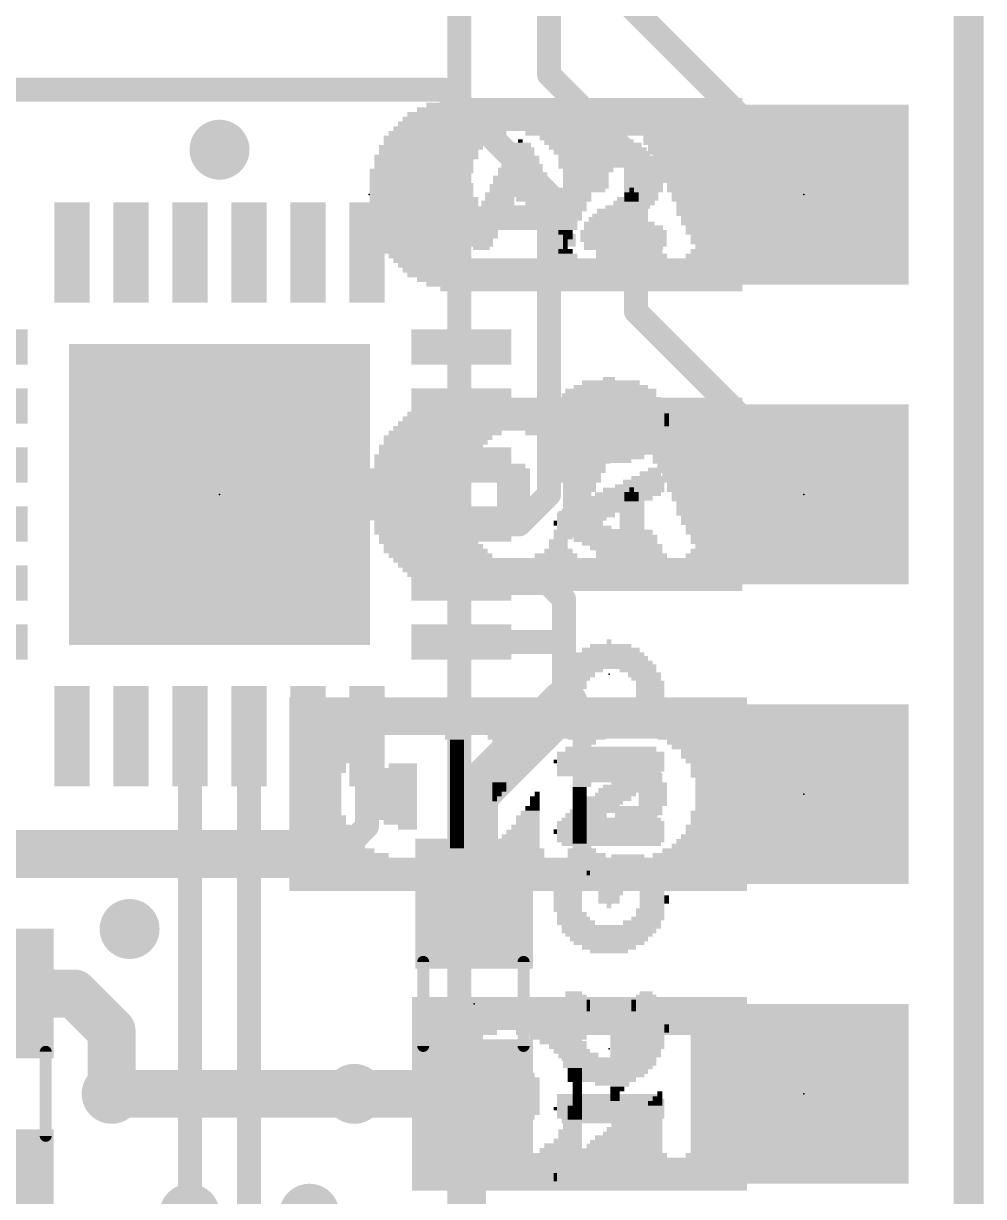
# Model space of a CAD drawing. Extents: x -33 to 53.6, y -19.6 to 58.5.
# Drawn here: x 14.85 to 22.99, y 18.18 to 28.12 of the extents above; entities that cross this region are included whole.
import ezdxf

# ---------------------------------------------------------------- set-up
doc = ezdxf.new("R2010")
doc.units = 0
for name, color, linetype in [('1', 12, 'CONTINUOUS'), ('16', 132, 'CONTINUOUS'), ('17', 110, 'CONTINUOUS'), ('18', 110, 'CONTINUOUS'), ('20', 31, 'CONTINUOUS'), ('21', 41, 'CONTINUOUS'), ('22', 40, 'CONTINUOUS'), ('23', 53, 'CONTINUOUS'), ('24', 53, 'CONTINUOUS'), ('51', 53, 'CONTINUOUS')]:
    doc.layers.add(name, color=color, linetype=linetype)

# ---------------------------------------------------------------- blocks, each defined once
blk = doc.blocks.new('RECT')
blk.add_solid([(-0.5, -0.5), (0.5, -0.5), (-0.5, 0.5), (0.5, 0.5)])
blk = doc.blocks.new('SQUAREP')
blk.add_solid([(-0.5, -0.5), (0.5, -0.5), (-0.5, 0.5), (0.5, 0.5)])
blk = doc.blocks.new('ROUNDV')
at = {"const_width": 0.5}
blk.add_lwpolyline([(0, -0.25, 1), (0, 0.25, 1), (0, -0.25)], format="xyb", dxfattribs=at)

msp = doc.modelspace()

# ---------------------------------------------------------------- linework, layer by layer
at = {"layer": '1'}
for points, const_width in [([(22.86, 0), (22.86, 53.213)], 0.254), ([(19.304, 48.133), (19.304, 27.686)], 0.2032), ([(19.812, 28.448), (21.59, 26.67)], 0.2032), ([(20.0406, 26.9494), (19.304, 27.686)], 0.2032), ([(18.415, 27.559), (13.677, 27.559)], 0.2032), ([(19.304, 26.67), (18.415, 27.559)], 0.2032), ([(20.0406, 25.6794), (20.0406, 26.9494)], 0.2032), ([(19.304, 24.13), (19.304, 26.67)], 0.2032), ([(21.59, 24.13), (20.0406, 25.6794)], 0.2032), ([(19.05, 23.876), (19.304, 24.13)], 0.2032), ([(18.564, 23.876), (18.56, 23.88)], 0.2032), ([(19.05, 23.876), (18.564, 23.876)], 0.2032), ([(18.56, 23.38), (19.292, 23.38)], 0.2032), ([(19.292, 23.38), (19.431, 23.241)], 0.2032), ([(19.431, 23.241), (19.431, 22.88)], 0.2032), ([(19.431, 22.88), (18.56, 22.88)], 0.2032), ([(19.431, 22.88), (19.431, 22.352)], 0.2032), ([(19.431, 22.352), (18.669, 21.59)], 0.4064), ([(16.26, 18.038), (16.26, 22.08)], 0.2032), ([(16.76, 14.728), (16.76, 22.08)], 0.2032), ([(17.26, 22.08), (17.272, 22.068)], 0.2032), ([(17.272, 21.082), (17.272, 22.068)], 0.2032), ([(17.76, 22.08), (17.76, 21.316)], 0.2032), ([(18.669, 21.59), (18.669, 20.662)], 0.4064), ([(17.76, 21.316), (17.526, 21.082)], 0.2032), ([(17.526, 21.082), (17.272, 21.082)], 0.2032), ([(15.279, 19.9), (14.605, 19.9)], 0.4064), ([(15.5956, 19.5834), (15.279, 19.9)], 0.4064), ([(15.5956, 19.05), (15.5956, 19.5834)], 0.4064), ([(17.653, 19.05), (18.581, 19.05)], 0.4064), ([(18.669, 18.962), (18.581, 19.05)], 0.2032), ([(18.669, 13.589), (18.669, 18.962)], 0.2032)]:
    msp.add_lwpolyline(points, dxfattribs=dict(at, const_width=const_width))
for points, const_width in [([(19.3399, 27.7219, 1), (19.2681, 27.6501)], 0.1016), ([(19.2532, 27.686, 1), (19.3548, 27.686)], 0.1016), ([(18.4509, 27.5949, 1), (18.3791, 27.5231)], 0.1016), ([(18.415, 27.5082, 1), (18.415, 27.6098)], 0.1016), ([(20.0914, 26.9494, 1), (19.9898, 26.9494)], 0.1016), ([(20.0047, 26.9135, 1), (20.0765, 26.9853)], 0.1016), ([(19.3548, 26.67, 1), (19.2532, 26.67)], 0.1016), ([(19.2681, 26.6341, 1), (19.3399, 26.7059)], 0.1016), ([(21.5541, 26.6341, 1), (21.6259, 26.7059)], 0.1016), ([(20.0765, 25.7153, 1), (20.0047, 25.6435)], 0.1016), ([(19.9898, 25.6794, 1), (20.0914, 25.6794)], 0.1016), ([(19.2532, 24.13, 1), (19.3548, 24.13)], 0.1016), ([(19.3399, 24.0941, 1), (19.2681, 24.1659)], 0.1016), ([(21.5541, 24.0941, 1), (21.6259, 24.1659)], 0.1016), ([(18.5959, 23.9159, 1), (18.5241, 23.8441)], 0.1016), ([(18.564, 23.9268, 1), (18.564, 23.8252)], 0.1016), ([(18.5281, 23.8401, 1), (18.5999, 23.9119)], 0.1016), ([(19.0141, 23.9119, 1), (19.0859, 23.8401)], 0.1016), ([(19.05, 23.8252, 1), (19.05, 23.9268)], 0.1016), ([(18.56, 23.4308, 1), (18.56, 23.3292)], 0.1016), ([(19.3279, 23.4159, 1), (19.2561, 23.3441)], 0.1016), ([(19.292, 23.3292, 1), (19.292, 23.4308)], 0.1016), ([(19.4818, 23.241, 1), (19.3802, 23.241)], 0.1016), ([(19.3951, 23.2051, 1), (19.4669, 23.2769)], 0.1016), ([(18.56, 22.9308, 1), (18.56, 22.8292)], 0.1016), ([(19.4818, 22.88, 1), (19.3802, 22.88)], 0.1016), ([(19.431, 22.8292, 1), (19.431, 22.9308)], 0.1016), ([(19.3802, 22.88, 1), (19.4818, 22.88)], 0.1016), ([(19.5028, 22.2802, 1), (19.3592, 22.4238)], 0.2032), ([(19.3802, 22.352, 1), (19.4818, 22.352)], 0.1016), ([(16.3108, 22.08, 1), (16.2092, 22.08)], 0.1016), ([(16.8108, 22.08, 1), (16.7092, 22.08)], 0.1016), ([(17.2959, 22.1159, 1), (17.2241, 22.0441)], 0.1016), ([(17.3228, 22.068, 1), (17.2212, 22.068)], 0.1016), ([(17.8108, 22.08, 1), (17.7092, 22.08)], 0.1016), ([(17.2361, 22.0321, 1), (17.3079, 22.1039)], 0.1016), ([(18.7706, 21.59, 1), (18.5674, 21.59)], 0.2032), ([(18.5972, 21.6618, 1), (18.7408, 21.5182)], 0.2032), ([(17.7959, 21.2801, 1), (17.7241, 21.3519)], 0.1016), ([(17.7092, 21.316, 1), (17.8108, 21.316)], 0.1016), ([(17.272, 21.1328, 1), (17.272, 21.0312)], 0.1016), ([(17.526, 21.0312, 1), (17.526, 21.1328)], 0.1016), ([(17.2212, 21.082, 1), (17.3228, 21.082)], 0.1016), ([(17.4901, 21.1179, 1), (17.5619, 21.0461)], 0.1016), ([(18.5674, 20.662, 1), (18.7706, 20.662)], 0.2032), ([(15.3508, 19.9718, 1), (15.2072, 19.8282)], 0.2032), ([(15.279, 19.7984, 1), (15.279, 20.0016)], 0.2032), ([(15.6972, 19.5834, 1), (15.494, 19.5834)], 0.2032), ([(15.5238, 19.5116, 1), (15.6674, 19.6552)], 0.2032), ([(17.653, 19.1516, 1), (17.653, 18.9484)], 0.2032), ([(18.581, 18.9484, 1), (18.581, 19.1516)], 0.2032), ([(15.494, 19.05, 1), (15.6972, 19.05)], 0.2032), ([(18.6169, 19.0859, 1), (18.5451, 19.0141)], 0.1016), ([(18.7198, 18.962, 1), (18.6182, 18.962)], 0.1016), ([(18.6331, 18.9261, 1), (18.7049, 18.9979)], 0.1016)]:
    msp.add_lwpolyline(points, format="xyb", dxfattribs=dict(at, const_width=const_width))
at = {"layer": '16'}
for points, const_width in [([(22.86, 0), (22.86, 53.213)], 0.254), ([(18.542, 29.591), (18.542, 17.907)], 0.2032), ([(17.272, 21.082), (14.605, 21.082)], 0.4064), ([(15.5956, 19.05), (17.653, 19.05)], 0.4064)]:
    msp.add_lwpolyline(points, dxfattribs=dict(at, const_width=const_width))
at = {"layer": '16', "const_width": 0.2032}
for points in [[(17.272, 20.9804, 1), (17.272, 21.1836)], [(15.5956, 19.1516, 1), (15.5956, 18.9484)], [(17.653, 18.9484, 1), (17.653, 19.1516)]]:
    msp.add_lwpolyline(points, format="xyb", dxfattribs=at)
at = {"layer": '20', "const_width": 0.2032}
msp.add_lwpolyline([(22.86, 2.54), (22.86, 55.88)], dxfattribs=at)
at = {"layer": '23'}
for p in [(17.78, 26.67), (16.51, 24.13), (19.812, 22.606), (18.669, 19.812), (19.812, 19.431)]:
    msp.add_point(p, dxfattribs=at)
at = {"layer": '24'}
for p in [(21.463, 26.67), (21.463, 24.13), (21.463, 21.59), (21.463, 19.05)]:
    msp.add_point(p, dxfattribs=at)
at = {"layer": '51', "const_width": 0.1016}
for points in [[(18.237, 19.456), (18.237, 20.168)], [(19.088, 19.456), (19.088, 20.168)], [(15.037, 19.406), (15.037, 18.694)]]:
    msp.add_lwpolyline(points, dxfattribs=at)
at = {"layer": '51', "const_width": 0.0508}
for points in [[(18.2624, 20.168, 1), (18.2116, 20.168)], [(19.1134, 20.168, 1), (19.0626, 20.168)], [(15.0624, 19.406, 1), (15.0116, 19.406)], [(18.2116, 19.456, 1), (18.2624, 19.456)], [(19.0626, 19.456, 1), (19.1134, 19.456)], [(15.0116, 18.694, 1), (15.0624, 18.694)]]:
    msp.add_lwpolyline(points, format="xyb", dxfattribs=at)

# ---------------------------------------------------------------- block references
at = {"layer": '1'}
for p, xscale, yscale, rotation in [((15.26, 26.18), 0.3, 0.85, 180), ((15.76, 26.18), 0.3, 0.85, 180), ((16.26, 26.18), 0.3, 0.85, 180), ((16.76, 26.18), 0.3, 0.85, 180), ((17.26, 26.18), 0.3, 0.85, 180), ((17.76, 26.18), 0.3, 0.85, 180), ((14.46, 25.38), 0.3, 0.85, 270), ((18.56, 25.38), 0.3, 0.85, 90), ((16.51, 24.13), 2.55, 2.55, 90), ((14.46, 24.88), 0.3, 0.85, 270), ((18.56, 24.88), 0.3, 0.85, 90), ((14.46, 24.38), 0.3, 0.85, 270), ((18.56, 24.38), 0.3, 0.85, 90), ((14.46, 23.88), 0.3, 0.85, 270), ((18.56, 23.88), 0.3, 0.85, 90), ((14.46, 23.38), 0.3, 0.85, 270), ((18.56, 23.38), 0.3, 0.85, 90), ((14.46, 22.88), 0.3, 0.85, 270), ((18.56, 22.88), 0.3, 0.85, 90)]:
    msp.add_blockref('RECT', p, dxfattribs=dict(at, xscale=xscale, yscale=yscale, rotation=rotation))
at = {"layer": '1', "xscale": 0.3, "yscale": 0.85}
for p in [(15.26, 22.08), (15.76, 22.08), (16.26, 22.08), (16.76, 22.08), (17.26, 22.08), (17.76, 22.08)]:
    msp.add_blockref('RECT', p, dxfattribs=at)
at = {"layer": '1', "xscale": 1.1}
for p, rotation in [((18.669, 20.662), 90), ((14.605, 19.9), 270), ((18.669, 18.962), 90), ((14.605, 18.2), 270)]:
    msp.add_blockref('RECT', p, dxfattribs=dict(at, rotation=rotation))
at = {"layer": '17', "xscale": 1.524, "yscale": 1.524, "rotation": 90}
for p in [(21.59, 26.67), (21.59, 26.67), (21.59, 24.13), (21.59, 24.13), (21.59, 21.59), (21.59, 21.59), (21.59, 19.05), (21.59, 19.05)]:
    msp.add_blockref('SQUAREP', p, dxfattribs=at)
at = {"layer": '18', "xscale": 0.508, "yscale": 0.508}
for p in [(16.51, 27.051), (16.51, 27.051), (16.51, 24.13), (16.51, 24.13), (17.272, 21.082), (17.272, 21.082), (15.748, 20.447), (15.748, 20.447), (15.5956, 19.05), (15.5956, 19.05), (17.653, 19.05), (17.653, 19.05), (16.256, 18.034), (16.256, 18.034), (17.272, 18.034), (17.272, 18.034)]:
    msp.add_blockref('ROUNDV', p, dxfattribs=at)
at = {"layer": '21'}
for p, xscale, yscale in [((19.06, 27.125), 0.04, 0.03), ((19.915, 27.125), 0.21, 0.03), ((19.06, 27.02), 0.24, 0.04), ((19.06, 27.09), 0.18, 0.04), ((19.075, 27.055), 0.21, 0.03), ((19.9, 27.02), 0.52, 0.04), ((19.9, 27.055), 0.46, 0.03), ((19.915, 27.09), 0.35, 0.04), ((19.06, 26.95), 0.32, 0.04), ((19.08, 26.985), 0.28, 0.03), ((19.915, 26.95), 0.63, 0.04), ((19.92, 26.985), 0.56, 0.03), ((19.06, 26.88), 0.38, 0.04), ((19.08, 26.845), 0.42, 0.03), ((19.075, 26.915), 0.35, 0.03), ((19.71, 26.88), 0.28, 0.04), ((19.69, 26.845), 0.24, 0.03), ((19.915, 26.915), 0.63, 0.03), ((20.13, 26.88), 0.28, 0.04), ((20.145, 26.845), 0.25, 0.03), ((19.06, 26.74), 0.52, 0.04), ((19.06, 26.81), 0.46, 0.04), ((19.075, 26.775), 0.49, 0.03), ((19.69, 26.81), 0.24, 0.04), ((19.69, 26.775), 0.24, 0.03), ((19.69, 26.74), 0.24, 0.04), ((20.145, 26.81), 0.25, 0.04), ((20.145, 26.775), 0.25, 0.03), ((20.145, 26.74), 0.25, 0.04), ((18.9, 26.67), 0.28, 0.04), ((18.885, 26.635), 0.25, 0.03), ((18.92, 26.705), 0.24, 0.03), ((19.22, 26.705), 0.28, 0.03), ((19.235, 26.67), 0.25, 0.04), ((19.235, 26.635), 0.25, 0.03), ((19.69, 26.705), 0.18, 0.03), ((20.055, 26.635), 0.35, 0.03), ((20.09, 26.67), 0.28, 0.04), ((20.13, 26.705), 0.28, 0.03), ((19.06, 26.53), 0.74, 0.04), ((18.87, 26.6), 0.28, 0.04), ((19.06, 26.565), 0.66, 0.03), ((19.27, 26.6), 0.24, 0.04), ((19.92, 26.53), 0.42, 0.04), ((19.97, 26.565), 0.38, 0.03), ((20.025, 26.6), 0.35, 0.04), ((19.06, 26.46), 0.8, 0.04), ((19.06, 26.495), 0.74, 0.03), ((19.83, 26.46), 0.38, 0.04), ((19.88, 26.495), 0.42, 0.03), ((19.06, 26.39), 0.88, 0.04), ((18.745, 26.355), 0.25, 0.03), ((19.06, 26.425), 0.8, 0.03), ((19.375, 26.355), 0.25, 0.03), ((19.935, 26.355), 0.73, 0.03), ((19.9, 26.425), 0.6, 0.03), ((19.935, 26.39), 0.67, 0.04), ((18.73, 26.32), 0.28, 0.04), ((18.71, 26.285), 0.24, 0.03), ((18.725, 26.25), 0.21, 0.04), ((19.39, 26.32), 0.28, 0.04), ((19.41, 26.285), 0.24, 0.03), ((19.41, 26.25), 0.24, 0.04), ((19.935, 26.32), 0.73, 0.04), ((19.935, 26.285), 0.73, 0.03), ((19.95, 26.25), 0.7, 0.04), ((18.73, 26.215), 0.14, 0.03), ((19.39, 26.215), 0.14, 0.03), ((19.935, 26.215), 0.67, 0.03)]:
    msp.add_blockref('RECT', p, dxfattribs=dict(at, xscale=xscale, yscale=yscale))
at = {"layer": '21', "rotation": 90}
for p, xscale, yscale in [((19.532, 24.761), 0.59, 0.04), ((19.567, 24.741), 0.63, 0.03), ((19.602, 24.956), 0.28, 0.04), ((19.637, 24.971), 0.25, 0.03), ((19.672, 24.971), 0.25, 0.04), ((19.707, 24.991), 0.21, 0.03), ((19.742, 24.991), 0.21, 0.04), ((19.777, 25.006), 0.24, 0.03), ((19.812, 25.006), 0.24, 0.04), ((19.847, 25.006), 0.24, 0.03), ((19.882, 24.991), 0.21, 0.04), ((19.917, 24.991), 0.21, 0.03), ((19.952, 24.971), 0.25, 0.04), ((19.987, 24.971), 0.25, 0.03), ((20.022, 24.971), 0.25, 0.04), ((20.057, 24.956), 0.28, 0.03), ((20.092, 24.741), 0.63, 0.04), ((20.127, 24.761), 0.59, 0.03), ((19.427, 24.761), 0.45, 0.03), ((19.462, 24.761), 0.53, 0.04), ((19.497, 24.746), 0.56, 0.03), ((20.162, 24.746), 0.56, 0.04), ((20.197, 24.761), 0.53, 0.03), ((20.232, 24.746), 0.42, 0.04), ((19.392, 24.741), 0.35, 0.04), ((20.267, 24.761), 0.31, 0.03), ((19.357, 24.741), 0.21, 0.03), ((20.302, 24.761), 0.11, 0.04), ((19.602, 24.551), 0.25, 0.04), ((19.637, 24.551), 0.25, 0.03), ((20.022, 24.551), 0.25, 0.04), ((20.057, 24.566), 0.28, 0.03), ((19.672, 24.516), 0.24, 0.04), ((19.707, 24.516), 0.24, 0.03), ((19.742, 24.516), 0.24, 0.04), ((19.777, 24.516), 0.24, 0.03), ((19.812, 24.516), 0.24, 0.04), ((19.847, 24.516), 0.24, 0.03), ((19.882, 24.516), 0.24, 0.04), ((19.917, 24.516), 0.24, 0.03), ((19.952, 24.516), 0.24, 0.04), ((19.987, 24.516), 0.24, 0.03), ((20.162, 24.216), 0.28, 0.04), ((20.197, 24.236), 0.24, 0.03), ((20.232, 24.236), 0.24, 0.04), ((20.022, 23.886), 0.8, 0.04), ((20.057, 23.886), 0.8, 0.03), ((20.092, 23.886), 0.88, 0.04), ((20.127, 24.201), 0.25, 0.03), ((20.267, 24.216), 0.14, 0.03), ((19.777, 24.046), 0.28, 0.03), ((19.812, 24.061), 0.25, 0.04), ((19.847, 24.061), 0.25, 0.03), ((19.882, 24.096), 0.24, 0.04), ((19.917, 23.886), 0.66, 0.03), ((19.952, 23.886), 0.74, 0.04), ((19.987, 23.886), 0.74, 0.03), ((19.567, 23.901), 0.35, 0.03), ((19.602, 23.886), 0.38, 0.04), ((19.637, 23.906), 0.42, 0.03), ((19.672, 23.886), 0.46, 0.04), ((19.707, 23.901), 0.49, 0.03), ((19.742, 23.886), 0.52, 0.04), ((19.392, 23.886), 0.18, 0.04), ((19.427, 23.901), 0.21, 0.03), ((19.462, 23.886), 0.24, 0.04), ((19.497, 23.906), 0.28, 0.03), ((19.532, 23.886), 0.32, 0.04), ((19.357, 23.886), 0.04, 0.03), ((19.777, 23.746), 0.24, 0.03), ((19.812, 23.726), 0.28, 0.04), ((19.847, 23.711), 0.25, 0.03), ((19.882, 23.696), 0.28, 0.04), ((20.127, 23.571), 0.25, 0.03), ((20.162, 23.556), 0.28, 0.04), ((20.197, 23.536), 0.24, 0.03), ((20.232, 23.551), 0.21, 0.04), ((20.267, 23.556), 0.14, 0.03), ((19.812, 22.776), 0.25, 0.04), ((19.532, 22.426), 0.73, 0.04), ((19.567, 22.426), 0.73, 0.03), ((19.602, 22.656), 0.35, 0.04), ((19.637, 22.691), 0.28, 0.03), ((19.672, 22.721), 0.28, 0.04), ((19.707, 22.741), 0.24, 0.03), ((19.742, 22.741), 0.24, 0.04), ((19.777, 22.756), 0.21, 0.03), ((19.847, 22.756), 0.21, 0.03), ((19.882, 22.756), 0.21, 0.04), ((19.917, 22.741), 0.24, 0.03), ((19.952, 22.741), 0.24, 0.04), ((19.987, 22.721), 0.28, 0.03), ((20.022, 22.691), 0.28, 0.04), ((20.057, 22.446), 0.77, 0.03), ((20.092, 22.426), 0.73, 0.04), ((19.462, 22.391), 0.66, 0.04), ((19.497, 22.411), 0.7, 0.03), ((20.127, 22.411), 0.7, 0.03), ((20.162, 22.391), 0.66, 0.04), ((20.197, 22.376), 0.63, 0.03), ((19.392, 22.336), 0.49, 0.04), ((19.427, 22.356), 0.59, 0.03), ((20.232, 22.341), 0.56, 0.04), ((20.267, 22.321), 0.46, 0.03), ((19.357, 22.301), 0.28, 0.03), ((19.602, 22.181), 0.24, 0.04), ((19.637, 22.181), 0.24, 0.03), ((19.672, 22.181), 0.24, 0.04), ((19.707, 22.181), 0.24, 0.03), ((19.742, 22.181), 0.24, 0.04), ((19.777, 22.181), 0.24, 0.03), ((19.812, 22.181), 0.24, 0.04), ((19.847, 22.181), 0.24, 0.03), ((19.882, 22.181), 0.24, 0.04), ((19.917, 22.181), 0.24, 0.03), ((19.952, 22.181), 0.24, 0.04), ((19.987, 22.181), 0.24, 0.03), ((20.022, 22.181), 0.24, 0.04), ((19.462, 21.866), 0.25, 0.04), ((19.497, 21.866), 0.25, 0.03), ((19.532, 21.866), 0.25, 0.04), ((19.567, 21.866), 0.25, 0.03), ((19.602, 21.866), 0.25, 0.04), ((19.637, 21.866), 0.25, 0.03), ((19.672, 21.866), 0.25, 0.04), ((19.707, 21.866), 0.25, 0.03), ((19.742, 21.866), 0.25, 0.04), ((19.777, 21.866), 0.25, 0.03), ((19.812, 21.866), 0.25, 0.04), ((19.847, 21.866), 0.25, 0.03), ((19.882, 21.726), 0.53, 0.04), ((19.917, 21.746), 0.49, 0.03), ((19.952, 21.761), 0.46, 0.04), ((19.987, 21.761), 0.46, 0.03), ((20.022, 21.781), 0.42, 0.04), ((20.057, 21.796), 0.39, 0.03), ((20.092, 21.816), 0.35, 0.04), ((20.127, 21.816), 0.35, 0.03), ((20.162, 21.831), 0.32, 0.04), ((20.197, 21.851), 0.28, 0.03), ((19.357, 21.866), 0.03, 0.03), ((19.392, 21.846), 0.21, 0.04), ((19.427, 21.846), 0.21, 0.03), ((20.232, 21.846), 0.21, 0.04), ((20.267, 21.866), 0.17, 0.03), ((19.847, 21.571), 0.28, 0.03), ((19.707, 21.376), 0.45, 0.03), ((19.742, 21.396), 0.49, 0.04), ((19.777, 21.411), 0.52, 0.03), ((19.812, 21.551), 0.24, 0.04), ((19.567, 21.326), 0.35, 0.03), ((19.602, 21.341), 0.38, 0.04), ((19.637, 21.361), 0.42, 0.03), ((19.672, 21.361), 0.42, 0.04), ((19.427, 21.271), 0.24, 0.03), ((19.462, 21.291), 0.28, 0.04), ((19.497, 21.306), 0.31, 0.03), ((19.532, 21.306), 0.31, 0.04), ((19.812, 21.271), 0.24, 0.04), ((19.847, 21.271), 0.24, 0.03), ((19.882, 21.271), 0.24, 0.04), ((19.917, 21.271), 0.24, 0.03), ((19.952, 21.271), 0.24, 0.04), ((19.987, 21.271), 0.24, 0.03), ((20.022, 21.271), 0.24, 0.04), ((20.057, 21.271), 0.24, 0.03), ((20.092, 21.271), 0.24, 0.04), ((20.127, 21.271), 0.24, 0.03), ((20.162, 21.271), 0.24, 0.04), ((20.197, 21.271), 0.24, 0.03), ((20.232, 21.271), 0.24, 0.04), ((19.357, 21.271), 0.04, 0.03), ((19.392, 21.271), 0.18, 0.04), ((20.267, 21.271), 0.18, 0.03), ((19.847, 20.871), 0.42, 0.03), ((19.882, 20.871), 0.42, 0.04), ((19.917, 20.906), 0.35, 0.03), ((19.952, 20.956), 0.25, 0.04), ((19.987, 20.956), 0.25, 0.03), ((20.022, 20.956), 0.25, 0.04), ((20.057, 20.941), 0.28, 0.03), ((20.092, 20.696), 0.77, 0.04), ((19.462, 20.696), 0.63, 0.04), ((19.497, 20.691), 0.7, 0.03), ((19.532, 20.661), 0.7, 0.04), ((19.567, 20.661), 0.7, 0.03), ((19.742, 20.851), 0.38, 0.04), ((19.777, 20.851), 0.38, 0.03), ((19.812, 20.831), 0.42, 0.04), ((20.127, 20.691), 0.7, 0.03), ((20.162, 20.711), 0.66, 0.04), ((20.197, 20.711), 0.6, 0.03), ((19.392, 20.691), 0.42, 0.04), ((19.427, 20.691), 0.56, 0.03), ((19.602, 20.901), 0.14, 0.04), ((19.637, 20.921), 0.04, 0.03), ((20.232, 20.711), 0.52, 0.04), ((20.267, 20.711), 0.38, 0.03), ((19.357, 20.711), 0.24, 0.03), ((20.302, 20.696), 0.07, 0.04), ((19.602, 20.431), 0.32, 0.04), ((20.057, 20.466), 0.31, 0.03), ((19.637, 20.411), 0.28, 0.03), ((19.672, 20.381), 0.28, 0.04), ((19.707, 20.361), 0.24, 0.03), ((19.742, 20.361), 0.24, 0.04), ((19.777, 20.361), 0.24, 0.03), ((19.812, 20.361), 0.24, 0.04), ((19.847, 20.361), 0.24, 0.03), ((19.882, 20.361), 0.24, 0.04), ((19.917, 20.361), 0.24, 0.03), ((19.952, 20.381), 0.28, 0.04), ((19.987, 20.396), 0.25, 0.03), ((20.022, 20.411), 0.28, 0.04), ((19.462, 19.604), 0.63, 0.04), ((19.497, 19.589), 0.66, 0.03), ((19.532, 19.569), 0.7, 0.04), ((19.567, 19.554), 0.73, 0.03), ((19.602, 19.799), 0.18, 0.04), ((20.057, 19.784), 0.21, 0.03), ((20.092, 19.554), 0.73, 0.04), ((20.127, 19.569), 0.7, 0.03), ((20.162, 19.589), 0.66, 0.04), ((20.197, 19.589), 0.6, 0.03), ((19.427, 19.589), 0.52, 0.03), ((19.637, 19.799), 0.1, 0.03), ((20.022, 19.799), 0.1, 0.04), ((20.232, 19.604), 0.49, 0.04), ((19.392, 19.589), 0.38, 0.04), ((20.267, 19.604), 0.35, 0.03), ((19.357, 19.589), 0.18, 0.03), ((20.302, 19.604), 0.07, 0.04), ((19.602, 19.324), 0.35, 0.04), ((20.057, 19.364), 0.35, 0.03), ((19.637, 19.289), 0.28, 0.03), ((19.672, 19.274), 0.25, 0.04), ((19.707, 19.259), 0.28, 0.03), ((19.952, 19.274), 0.25, 0.04), ((19.987, 19.274), 0.25, 0.03), ((20.022, 19.309), 0.32, 0.04), ((19.742, 19.239), 0.24, 0.04), ((19.777, 19.239), 0.24, 0.03), ((19.812, 19.239), 0.24, 0.04), ((19.847, 19.239), 0.24, 0.03), ((19.882, 19.239), 0.24, 0.04), ((19.917, 19.239), 0.24, 0.03), ((19.392, 18.944), 0.21, 0.04), ((19.427, 18.924), 0.25, 0.03), ((19.462, 18.924), 0.25, 0.04), ((19.497, 18.924), 0.25, 0.03), ((19.532, 18.924), 0.25, 0.04), ((19.567, 18.924), 0.25, 0.03), ((19.602, 18.924), 0.25, 0.04), ((19.637, 18.924), 0.25, 0.03), ((19.672, 18.924), 0.25, 0.04), ((19.707, 18.924), 0.25, 0.03), ((19.742, 18.924), 0.25, 0.04), ((19.777, 18.924), 0.25, 0.03), ((19.812, 18.924), 0.25, 0.04), ((19.847, 18.784), 0.53, 0.03), ((19.882, 18.804), 0.49, 0.04), ((19.917, 18.804), 0.49, 0.03), ((19.952, 18.819), 0.46, 0.04), ((19.987, 18.839), 0.42, 0.03), ((20.022, 18.854), 0.39, 0.04), ((20.057, 18.854), 0.39, 0.03), ((20.092, 18.874), 0.35, 0.04), ((20.127, 18.889), 0.32, 0.03), ((20.162, 18.909), 0.28, 0.04), ((20.197, 18.909), 0.28, 0.03), ((20.232, 18.924), 0.25, 0.04), ((20.267, 18.924), 0.17, 0.03), ((19.357, 18.924), 0.03, 0.03), ((19.707, 18.469), 0.46, 0.03), ((19.742, 18.469), 0.46, 0.04), ((19.777, 18.484), 0.49, 0.03), ((19.812, 18.629), 0.28, 0.04), ((19.637, 18.434), 0.39, 0.03), ((19.672, 18.449), 0.42, 0.04), ((19.497, 18.379), 0.28, 0.03), ((19.532, 18.399), 0.32, 0.04), ((19.567, 18.414), 0.35, 0.03), ((19.602, 18.414), 0.35, 0.04), ((19.392, 18.344), 0.21, 0.04), ((19.427, 18.364), 0.25, 0.03), ((19.462, 18.364), 0.25, 0.04), ((19.812, 18.344), 0.21, 0.04), ((19.847, 18.344), 0.21, 0.03), ((19.882, 18.344), 0.21, 0.04), ((19.917, 18.344), 0.21, 0.03), ((19.952, 18.344), 0.21, 0.04), ((19.987, 18.344), 0.21, 0.03), ((20.022, 18.344), 0.21, 0.04), ((20.057, 18.344), 0.21, 0.03), ((20.092, 18.344), 0.21, 0.04), ((20.127, 18.344), 0.21, 0.03), ((20.162, 18.344), 0.21, 0.04), ((20.197, 18.344), 0.21, 0.03), ((20.232, 18.344), 0.21, 0.04), ((20.267, 18.329), 0.18, 0.03), ((19.357, 18.344), 0.07, 0.03)]:
    msp.add_blockref('RECT', p, dxfattribs=dict(at, xscale=xscale, yscale=yscale))
at = {"layer": '22', "yscale": 0.04, "rotation": 180}
for p, xscale in [((19.603, 27.43), 2.68), ((19.663, 27.47), 2.56), ((19.523, 27.35), 2.84), ((19.563, 27.39), 2.76), ((19.463, 27.23), 2.96), ((19.483, 27.27), 2.92), ((19.503, 27.31), 2.88), ((18.363, 27.15), 0.92), ((20.023, 27.19), 1.84), ((19.563, 27.15), 0.68), ((20.523, 27.15), 0.84), ((18.303, 27.07), 0.88), ((18.283, 27.03), 0.84), ((18.343, 27.11), 0.88), ((19.583, 27.11), 0.64), ((19.583, 27.07), 0.56), ((19.603, 27.03), 0.52), ((20.523, 27.11), 0.84), ((20.543, 27.07), 0.8), ((20.543, 27.03), 0.8), ((18.263, 26.99), 0.88), ((18.243, 26.95), 0.84), ((19.603, 26.99), 0.44), ((19.603, 26.95), 0.44), ((20.563, 26.99), 0.76), ((20.563, 26.95), 0.76), ((18.223, 26.87), 0.88), ((18.203, 26.83), 0.84), ((18.243, 26.91), 0.84), ((19.023, 26.87), 0.24), ((19.023, 26.83), 0.24), ((19.023, 26.91), 0.16), ((19.583, 26.91), 0.4), ((19.603, 26.87), 0.36), ((19.583, 26.83), 0.32), ((20.583, 26.91), 0.72), ((20.583, 26.87), 0.72), ((20.603, 26.83), 0.68), ((18.203, 26.79), 0.84), ((18.223, 26.75), 0.88), ((19.023, 26.79), 0.24), ((19.043, 26.75), 0.28), ((19.583, 26.79), 0.32), ((19.563, 26.75), 0.28), ((20.603, 26.79), 0.68), ((20.623, 26.75), 0.64), ((18.223, 26.71), 0.88), ((18.223, 26.67), 0.88), ((18.243, 26.63), 0.92), ((19.063, 26.71), 0.24), ((19.323, 26.67), 0.68), ((19.343, 26.63), 0.64), ((19.543, 26.71), 0.32), ((20.003, 26.67), 0.12), ((20.003, 26.63), 0.12), ((20.003, 26.71), 0.04), ((20.623, 26.71), 0.64), ((20.643, 26.67), 0.6), ((20.643, 26.63), 0.6), ((18.243, 26.59), 0.92), ((18.263, 26.55), 0.96), ((19.363, 26.59), 0.52), ((19.403, 26.55), 0.44), ((20.003, 26.59), 0.2), ((20.663, 26.59), 0.56), ((20.663, 26.55), 0.56), ((18.303, 26.47), 1.04), ((18.363, 26.43), 1.08), ((19.403, 26.51), 0.36), ((19.443, 26.47), 0.28), ((19.443, 26.43), 0.2), ((20.663, 26.51), 0.56), ((20.683, 26.47), 0.52), ((20.683, 26.43), 0.52), ((18.383, 26.39), 1.12), ((18.223, 26.35), 0.8), ((19.463, 26.39), 0.16), ((19.443, 26.35), 0.12), ((19.983, 26.35), 0.4), ((20.703, 26.39), 0.48), ((20.703, 26.35), 0.48), ((18.223, 26.31), 0.72), ((18.223, 26.27), 0.72), ((18.243, 26.23), 0.68), ((19.463, 26.31), 0.08), ((19.443, 26.27), 0.04), ((19.443, 26.23), 0.04), ((19.983, 26.27), 0.48), ((20.003, 26.23), 0.52), ((20.003, 26.31), 0.44), ((20.723, 26.31), 0.44), ((20.723, 26.27), 0.44), ((20.743, 26.23), 0.4), ((18.263, 26.19), 0.72), ((18.283, 26.15), 0.68), ((19.443, 26.15), 0.2), ((19.443, 26.19), 0.12), ((19.983, 26.19), 0.56), ((20.003, 26.15), 0.6), ((20.703, 26.15), 0.48), ((20.723, 26.19), 0.44), ((19.463, 26.11), 2.96), ((19.483, 26.07), 2.92), ((19.503, 26.03), 2.88), ((19.523, 25.99), 2.84), ((19.563, 25.95), 2.76), ((19.603, 25.91), 2.68), ((19.663, 25.87), 2.56), ((19.563, 24.85), 2.76), ((19.603, 24.89), 2.68), ((19.663, 24.93), 2.56), ((19.503, 24.77), 2.88), ((19.523, 24.81), 2.84), ((18.423, 24.65), 0.96), ((19.463, 24.69), 2.96), ((19.483, 24.73), 2.92), ((20.023, 24.65), 1.84), ((18.363, 24.61), 0.92), ((18.343, 24.57), 0.88), ((19.563, 24.61), 0.68), ((19.583, 24.57), 0.64), ((20.523, 24.61), 0.84), ((20.523, 24.57), 0.84), ((18.243, 24.45), 0.84), ((18.303, 24.53), 0.88), ((18.283, 24.49), 0.84), ((19.583, 24.53), 0.56), ((19.583, 24.49), 0.56), ((19.583, 24.45), 0.48), ((20.543, 24.53), 0.8), ((20.543, 24.49), 0.8), ((20.563, 24.45), 0.76), ((18.243, 24.41), 0.84), ((18.243, 24.37), 0.84), ((19.003, 24.37), 0.2), ((19.583, 24.41), 0.48), ((19.583, 24.37), 0.4), ((20.563, 24.41), 0.76), ((20.583, 24.37), 0.72), ((18.203, 24.33), 0.84), ((18.203, 24.29), 0.84), ((18.203, 24.25), 0.84), ((19.003, 24.29), 0.28), ((19.003, 24.25), 0.28), ((19.023, 24.33), 0.24), ((19.583, 24.33), 0.4), ((19.563, 24.29), 0.36), ((19.563, 24.25), 0.36), ((20.583, 24.33), 0.72), ((20.603, 24.29), 0.68), ((20.603, 24.25), 0.68), ((18.203, 24.21), 0.84), ((18.203, 24.17), 0.84), ((19.003, 24.21), 0.28), ((19.003, 24.17), 0.28), ((19.563, 24.21), 0.28), ((19.563, 24.17), 0.28), ((20.003, 24.17), 0.04), ((20.623, 24.21), 0.64), ((20.623, 24.17), 0.64), ((18.203, 24.13), 0.84), ((18.203, 24.09), 0.84), ((18.203, 24.05), 0.84), ((19.003, 24.13), 0.28), ((19.003, 24.09), 0.28), ((19.003, 24.05), 0.28), ((19.543, 24.13), 0.24), ((19.543, 24.09), 0.24), ((19.523, 24.05), 0.2), ((20.003, 24.05), 0.2), ((20.003, 24.13), 0.12), ((20.003, 24.09), 0.12), ((20.643, 24.13), 0.6), ((20.643, 24.09), 0.6), ((20.663, 24.05), 0.56), ((18.203, 24.01), 0.84), ((18.203, 23.97), 0.84), ((19.003, 24.01), 0.28), ((19.003, 23.97), 0.28), ((19.483, 23.97), 0.2), ((19.523, 24.01), 0.2), ((20.663, 24.01), 0.56), ((20.663, 23.97), 0.56), ((18.203, 23.93), 0.84), ((18.223, 23.89), 0.8), ((18.243, 23.85), 0.84), ((19.023, 23.93), 0.24), ((19.003, 23.89), 0.2), ((19.023, 23.85), 0.16), ((19.483, 23.93), 0.2), ((19.463, 23.89), 0.16), ((19.463, 23.85), 0.16), ((20.683, 23.93), 0.52), ((20.683, 23.89), 0.52), ((20.703, 23.85), 0.48), ((18.243, 23.81), 0.84), ((18.283, 23.77), 0.84), ((19.423, 23.81), 0.16), ((19.423, 23.77), 0.16), ((19.983, 23.81), 0.4), ((20.003, 23.77), 0.44), ((20.703, 23.81), 0.48), ((20.723, 23.77), 0.44), ((18.283, 23.73), 0.84), ((18.323, 23.69), 0.84), ((18.343, 23.65), 0.88), ((19.383, 23.65), 0.24), ((19.383, 23.73), 0.16), ((19.383, 23.69), 0.16), ((19.983, 23.65), 0.56), ((19.983, 23.73), 0.48), ((20.003, 23.69), 0.52), ((20.723, 23.73), 0.44), ((20.723, 23.65), 0.44), ((20.743, 23.69), 0.4), ((18.383, 23.61), 0.88), ((19.463, 23.57), 2.96), ((19.363, 23.61), 0.36), ((20.003, 23.61), 0.6), ((20.703, 23.61), 0.48), ((19.483, 23.53), 2.92), ((19.503, 23.49), 2.88), ((19.523, 23.45), 2.84), ((19.563, 23.41), 2.76), ((19.603, 23.37), 2.68), ((19.663, 23.33), 2.56), ((19.043, 22.39), 3.88), ((19.043, 22.35), 3.88), ((19.043, 22.31), 3.88), ((19.043, 22.27), 3.88), ((19.043, 22.23), 3.88), ((19.043, 22.19), 3.88), ((19.043, 22.15), 3.88), ((18.503, 22.11), 2.8), ((17.483, 22.07), 0.76), ((18.503, 22.07), 0.16), ((19.023, 22.07), 0.48), ((19.623, 22.07), 0.32), ((20.563, 22.11), 0.84), ((20.603, 22.07), 0.76), ((17.443, 22.03), 0.68), ((17.423, 21.99), 0.64), ((17.403, 21.95), 0.6), ((18.523, 22.03), 0.12), ((18.523, 21.99), 0.12), ((18.523, 21.95), 0.12), ((19.023, 22.03), 0.4), ((19.003, 21.99), 0.36), ((19.003, 21.95), 0.36), ((19.603, 22.03), 0.2), ((19.583, 21.99), 0.16), ((19.583, 21.95), 0.16), ((20.643, 22.03), 0.68), ((20.663, 21.99), 0.64), ((20.703, 21.95), 0.56), ((17.383, 21.91), 0.56), ((17.363, 21.87), 0.52), ((18.523, 21.91), 0.12), ((18.523, 21.87), 0.12), ((18.983, 21.91), 0.32), ((18.963, 21.87), 0.28), ((19.583, 21.91), 0.16), ((19.583, 21.87), 0.16), ((20.703, 21.91), 0.56), ((20.723, 21.87), 0.52), ((17.343, 21.83), 0.48), ((17.343, 21.79), 0.48), ((18.043, 21.79), 0.28), ((18.063, 21.83), 0.24), ((18.523, 21.83), 0.12), ((18.523, 21.79), 0.12), ((18.943, 21.83), 0.24), ((18.943, 21.79), 0.24), ((19.603, 21.83), 0.2), ((19.863, 21.79), 0.72), ((20.003, 21.83), 0.28), ((20.743, 21.83), 0.48), ((20.743, 21.79), 0.48), ((17.323, 21.75), 0.44), ((17.323, 21.71), 0.44), ((17.323, 21.67), 0.44), ((17.983, 21.67), 0.4), ((18.003, 21.71), 0.36), ((18.023, 21.75), 0.32), ((18.523, 21.75), 0.12), ((18.523, 21.71), 0.12), ((18.523, 21.67), 0.12), ((18.923, 21.75), 0.2), ((18.903, 21.71), 0.16), ((18.883, 21.67), 0.12), ((19.883, 21.75), 0.76), ((19.883, 21.71), 0.76), ((19.583, 21.67), 0.16), ((20.163, 21.67), 0.28), ((20.743, 21.75), 0.48), ((20.763, 21.71), 0.44), ((20.763, 21.67), 0.44), ((17.323, 21.63), 0.44), ((17.323, 21.59), 0.44), ((17.983, 21.63), 0.4), ((17.983, 21.59), 0.4), ((18.523, 21.63), 0.12), ((18.523, 21.59), 0.12), ((18.883, 21.63), 0.12), ((18.863, 21.59), 0.08), ((19.203, 21.59), 0.04), ((19.563, 21.63), 0.12), ((19.563, 21.59), 0.12), ((20.183, 21.63), 0.24), ((20.183, 21.59), 0.24), ((20.763, 21.63), 0.44), ((20.763, 21.59), 0.44), ((17.323, 21.55), 0.44), ((17.323, 21.51), 0.44), ((17.323, 21.47), 0.44), ((17.983, 21.55), 0.4), ((17.983, 21.51), 0.4), ((18.003, 21.47), 0.36), ((18.523, 21.55), 0.12), ((18.523, 21.51), 0.12), ((18.523, 21.47), 0.12), ((18.843, 21.55), 0.04), ((19.163, 21.47), 0.12), ((19.183, 21.55), 0.08), ((19.183, 21.51), 0.08), ((19.563, 21.55), 0.12), ((19.563, 21.51), 0.12), ((19.563, 21.47), 0.12), ((20.063, 21.47), 0.4), ((20.183, 21.55), 0.24), ((20.183, 21.51), 0.24), ((20.763, 21.55), 0.44), ((20.763, 21.51), 0.44), ((20.763, 21.47), 0.44), ((17.323, 21.43), 0.44), ((17.343, 21.39), 0.48), ((18.003, 21.43), 0.36), ((18.023, 21.39), 0.32), ((18.523, 21.43), 0.12), ((18.523, 21.39), 0.12), ((19.123, 21.39), 0.2), ((19.143, 21.43), 0.16), ((19.563, 21.43), 0.12), ((19.563, 21.39), 0.12), ((20.063, 21.43), 0.4), ((20.043, 21.39), 0.36), ((20.743, 21.43), 0.48), ((20.743, 21.39), 0.48), ((17.343, 21.35), 0.48), ((17.363, 21.31), 0.52), ((17.363, 21.27), 0.52), ((18.043, 21.35), 0.28), ((18.103, 21.31), 0.16), ((18.523, 21.35), 0.12), ((18.523, 21.31), 0.12), ((18.523, 21.27), 0.12), ((19.083, 21.27), 0.28), ((19.103, 21.31), 0.24), ((19.123, 21.35), 0.2), ((19.563, 21.35), 0.12), ((19.563, 21.31), 0.12), ((19.563, 21.27), 0.12), ((20.023, 21.35), 0.32), ((20.003, 21.31), 0.2), ((20.723, 21.31), 0.52), ((20.723, 21.27), 0.52), ((20.743, 21.35), 0.48), ((17.383, 21.23), 0.56), ((17.403, 21.19), 0.6), ((18.523, 21.23), 0.12), ((18.523, 21.19), 0.12), ((19.063, 21.23), 0.32), ((19.063, 21.19), 0.32), ((19.563, 21.23), 0.12), ((19.563, 21.19), 0.12), ((20.683, 21.19), 0.6), ((20.703, 21.23), 0.56), ((17.423, 21.15), 0.64), ((17.463, 21.11), 0.72), ((17.523, 21.07), 0.84), ((18.503, 21.11), 0.16), ((18.523, 21.07), 0.2), ((18.523, 21.15), 0.12), ((19.023, 21.07), 0.48), ((19.043, 21.11), 0.44), ((19.043, 21.15), 0.36), ((19.583, 21.11), 0.24), ((19.623, 21.07), 0.32), ((19.583, 21.15), 0.16), ((20.583, 21.07), 0.8), ((20.623, 21.11), 0.72), ((20.663, 21.15), 0.64), ((19.043, 21.03), 3.88), ((19.043, 20.99), 3.88), ((19.043, 20.95), 3.88), ((19.043, 20.91), 3.88), ((19.043, 20.87), 3.88), ((19.043, 20.83), 3.88), ((19.043, 20.79), 3.88), ((19.563, 19.85), 2.84), ((19.563, 19.81), 2.84), ((19.563, 19.77), 2.84), ((19.563, 19.73), 2.84), ((19.563, 19.69), 2.84), ((19.563, 19.65), 2.84), ((19.563, 19.61), 2.84), ((18.503, 19.57), 0.72), ((20.003, 19.57), 1.96), ((18.443, 19.53), 0.6), ((18.403, 19.49), 0.52), ((19.383, 19.53), 0.48), ((19.403, 19.49), 0.36), ((20.043, 19.53), 0.44), ((20.043, 19.49), 0.44), ((20.743, 19.53), 0.48), ((20.743, 19.49), 0.48), ((18.383, 19.45), 0.48), ((18.363, 19.41), 0.44), ((18.363, 19.37), 0.44), ((19.443, 19.45), 0.28), ((19.463, 19.41), 0.24), ((19.483, 19.37), 0.2), ((20.023, 19.45), 0.4), ((20.003, 19.41), 0.36), ((19.983, 19.37), 0.32), ((20.743, 19.45), 0.48), ((20.743, 19.41), 0.48), ((20.743, 19.37), 0.48), ((18.383, 19.33), 0.48), ((18.403, 19.29), 0.52), ((18.963, 19.29), 0.28), ((19.503, 19.33), 0.16), ((19.503, 19.29), 0.16), ((19.983, 19.33), 0.32), ((19.963, 19.29), 0.28), ((20.743, 19.33), 0.48), ((20.743, 19.29), 0.48), ((18.423, 19.25), 0.56), ((18.663, 19.21), 1.04), ((18.683, 19.17), 1.08), ((18.943, 19.25), 0.4), ((19.523, 19.25), 0.12), ((19.523, 19.21), 0.12), ((19.523, 19.17), 0.12), ((19.943, 19.25), 0.24), ((19.923, 19.21), 0.2), ((19.923, 19.17), 0.2), ((20.743, 19.25), 0.48), ((20.743, 19.21), 0.48), ((20.743, 19.17), 0.48), ((18.683, 19.13), 1.08), ((18.683, 19.09), 1.08), ((19.543, 19.13), 0.08), ((19.543, 19.09), 0.08), ((19.903, 19.13), 0.16), ((19.883, 19.09), 0.12), ((20.743, 19.13), 0.48), ((20.743, 19.09), 0.48), ((18.683, 19.05), 1.08), ((18.683, 19.01), 1.08), ((18.683, 18.97), 1.08), ((19.543, 19.05), 0.08), ((19.543, 19.01), 0.08), ((19.543, 18.97), 0.08), ((19.863, 19.05), 0.08), ((19.863, 19.01), 0.08), ((20.203, 18.97), 0.12), ((20.223, 19.01), 0.08), ((20.243, 19.05), 0.04), ((20.743, 19.05), 0.48), ((20.743, 19.01), 0.48), ((20.743, 18.97), 0.48), ((18.683, 18.93), 1.08), ((18.683, 18.89), 1.08), ((19.523, 18.93), 0.12), ((19.523, 18.89), 0.12), ((20.183, 18.93), 0.16), ((20.183, 18.89), 0.16), ((20.743, 18.93), 0.48), ((20.743, 18.89), 0.48), ((18.663, 18.85), 1.04), ((18.403, 18.81), 0.52), ((18.383, 18.77), 0.48), ((18.963, 18.81), 0.36), ((18.963, 18.77), 0.2), ((19.503, 18.81), 0.16), ((19.503, 18.77), 0.16), ((19.523, 18.85), 0.12), ((20.123, 18.77), 0.28), ((20.143, 18.81), 0.24), ((20.163, 18.85), 0.2), ((20.743, 18.85), 0.48), ((20.743, 18.81), 0.48), ((20.743, 18.77), 0.48), ((18.383, 18.73), 0.48), ((18.363, 18.69), 0.44), ((19.483, 18.73), 0.2), ((19.483, 18.69), 0.2), ((20.103, 18.69), 0.32), ((20.123, 18.73), 0.28), ((20.743, 18.73), 0.48), ((20.743, 18.69), 0.48), ((18.363, 18.65), 0.44), ((18.383, 18.61), 0.48), ((18.423, 18.57), 0.56), ((19.403, 18.57), 0.36), ((19.423, 18.61), 0.32), ((19.463, 18.65), 0.24), ((20.063, 18.61), 0.4), ((20.063, 18.57), 0.4), ((20.083, 18.65), 0.36), ((20.743, 18.65), 0.48), ((20.743, 18.61), 0.48), ((20.743, 18.57), 0.48), ((18.463, 18.53), 0.64), ((19.563, 18.49), 2.84), ((19.383, 18.53), 0.48), ((20.063, 18.53), 0.48), ((20.723, 18.53), 0.52), ((19.563, 18.45), 2.84), ((19.563, 18.41), 2.84), ((19.563, 18.37), 2.84), ((19.563, 18.33), 2.84), ((19.563, 18.29), 2.84), ((19.563, 18.25), 2.84)]:
    msp.add_blockref('RECT', p, dxfattribs=dict(at, xscale=xscale))
for p in [(18.443, 27.19), (18.283, 26.51)]:
    msp.add_blockref('RECT', p, dxfattribs=at)
at = {"layer": '51', "xscale": 0.5001, "yscale": 0.95}
for p, rotation in [((18.6639, 20.3923), 90), ((14.6101, 19.6381), 270), ((18.6639, 19.2239), 90), ((14.6101, 18.4698), 270)]:
    msp.add_blockref('RECT', p, dxfattribs=dict(at, rotation=rotation))

doc.saveas('drawing.dxf')
